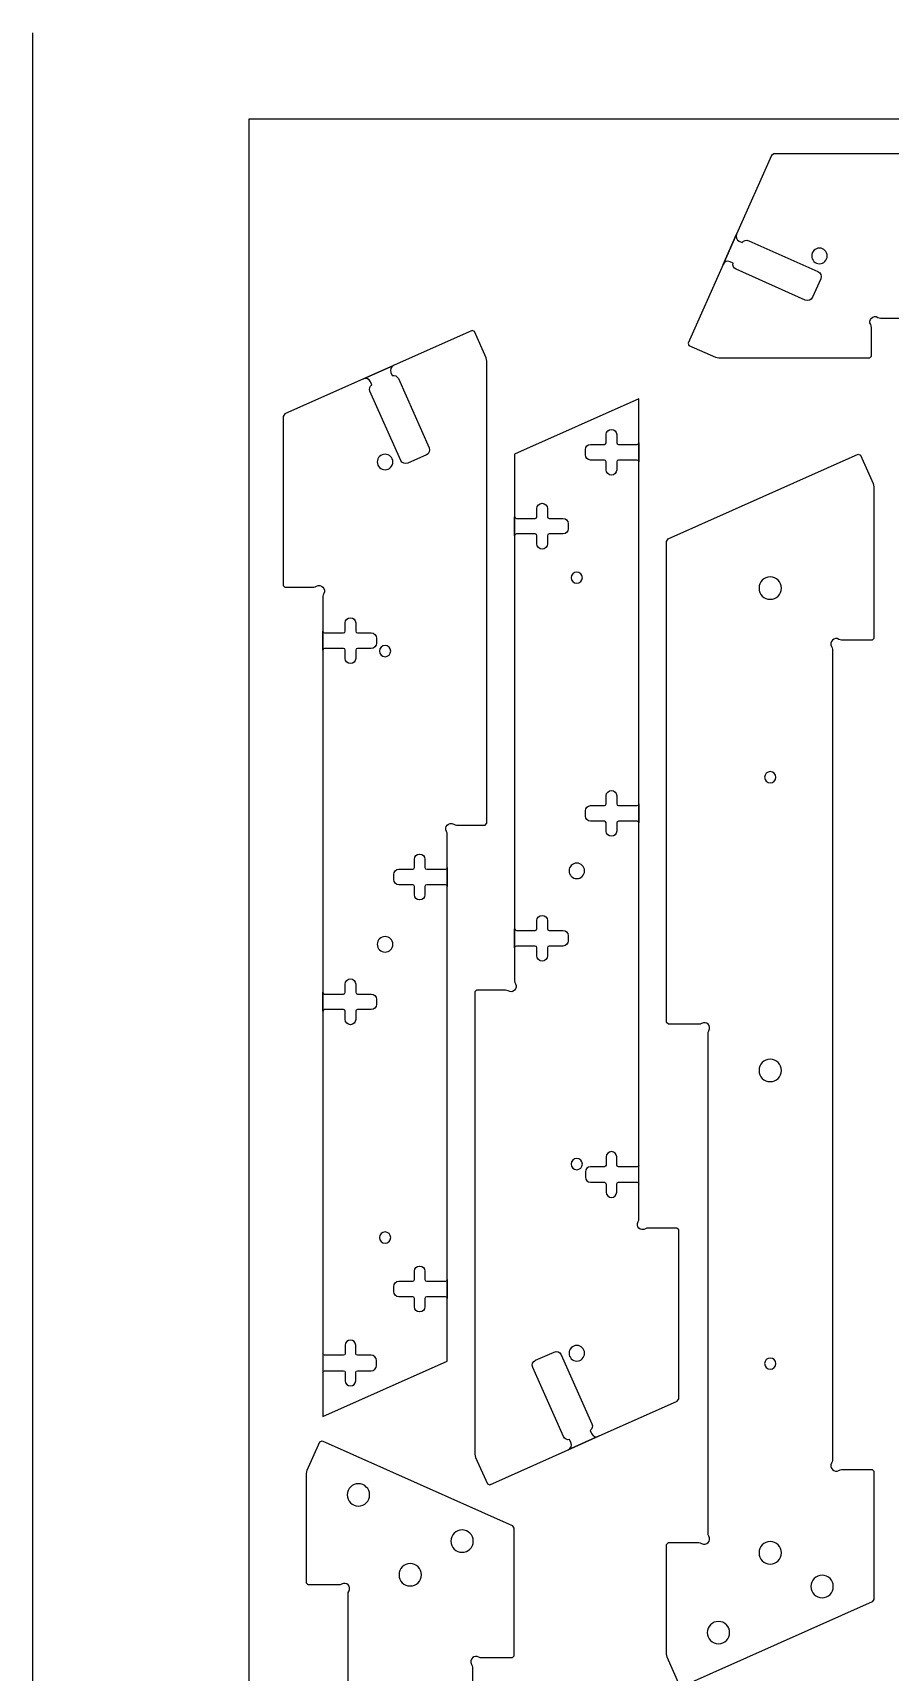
# Model space of a CAD drawing. Extents: x 150 to 6088, y 37 to 2750.
# Drawn here: x 3125 to 3621, y 1801 to 2750 of the extents above; entities that cross this region are included whole.
import ezdxf

# ---------------------------------------------------------------- set-up
doc = ezdxf.new("R2010")
doc.units = 0
doc.layers.add('00_Layout', color=7, linetype='CONTINUOUS')

msp = doc.modelspace()

# ---------------------------------------------------------------- linework, layer by layer
at = {"layer": '00_Layout', "color": 7}
for p, q in [((3124.993308, 149.999639), (3124.993308, 2749.993976)), ((4499.990216, 2699.994092), (3249.992787, 2699.994092)), ((3249.992787, 2699.994092), (3249.992787, 200.007103)), ((3552.685781, 2678.949323), (3532.429325, 2633.454317)), ((3554.093361, 2679.862133), (3552.685781, 2678.949323)), ((3831.860278, 2679.862133), (3554.093361, 2679.862133)), ((3524.620958, 2615.912838), (3532.429589, 2633.453775)), ((3532.429325, 2633.454317), (3524.621488, 2615.912481)), ((3534.000946, 2629.360786), (3535.736609, 2628.588098)), ((3534.000946, 2629.360786), (3534.000946, 2629.360786)), ((3539.532578, 2629.63406), (3579.598874, 2611.795546)), ((3584.961438, 2620.862453), (3584.961438, 2620.862453)), ((3524.621488, 2615.912481), (3504.365032, 2570.417475)), ((3530.449452, 2616.711507), (3528.713789, 2617.484195)), ((3572.277605, 2595.351741), (3532.211573, 2613.190268)), ((3581.170231, 2607.702557), (3576.3707, 2596.923098)), ((3615.900423, 2584.863112), (3635.565801, 2584.863694)), ((3379.422968, 2577.722605), (3333.925317, 2557.466157)), ((3380.743236, 2577.217252), (3379.422968, 2577.722605)), ((3387.569471, 2561.879398), (3380.743236, 2577.217252)), ((3610.565905, 2562.863645), (3610.565905, 2579.527404)), ((3387.976928, 2559.966464), (3387.569471, 2561.879398)), ((3504.365032, 2570.417475), (3504.873031, 2569.097207)), ((3504.873031, 2569.097207), (3520.208247, 2562.268334)), ((3520.208247, 2562.268334), (3522.121181, 2561.863523)), ((3522.121181, 2561.863523), (3609.565782, 2561.863523)), ((3609.565782, 2561.863523), (3610.565905, 2562.863645)), ((3316.386126, 2549.658201), (3333.925846, 2557.466792)), ((3333.925317, 2557.466157), (3316.386126, 2549.65832)), ((3332.355812, 2553.375139), (3333.128393, 2551.639436)), ((3332.355812, 2553.375139), (3332.355812, 2553.375139)), ((3387.976928, 2292.523558), (3387.976928, 2559.966464)), ((3316.386126, 2549.65832), (3270.89112, 2529.401856)), ((3321.251803, 2546.351155), (3320.479221, 2548.086831)), ((3336.648402, 2549.87758), (3354.488424, 2509.809979)), ((3338.044341, 2502.488842), (3320.204584, 2542.556456)), ((3475.977418, 2538.263243), (3403.976248, 2506.209034)), ((3475.977418, 2512.765395), (3475.977418, 2538.263243)), ((3270.89112, 2529.401856), (3269.97831, 2527.994276)), ((3269.97831, 2527.994276), (3269.97831, 2430.225655)), ((3456.976937, 2512.764813), (3456.976937, 2517.514444)), ((3459.977305, 2520.514257), (3460.076259, 2520.514257)), ((3463.076892, 2517.514444), (3463.076892, 2512.764813)), ((3352.917067, 2505.71699), (3342.137436, 2500.917485)), ((3403.976248, 2506.209034), (3403.976248, 2469.966488)), ((3444.976786, 2505.764906), (3444.976786, 2508.765089)), ((3447.97636, 2511.764769), (3455.976814, 2511.764769)), ((3464.077015, 2511.764769), (3464.077015, 2511.764267)), ((3464.077015, 2511.764267), (3474.977296, 2511.764267)), ((3475.977418, 2501.764044), (3475.977418, 2512.765395)), ((3475.977418, 2512.76431), (3475.977418, 2501.76415)), ((3492.888755, 2457.069481), (3602.928724, 2506.06227)), ((3602.928724, 2506.06227), (3604.248992, 2505.554271)), ((3604.248992, 2505.554271), (3611.569997, 2489.110453)), ((3333.477378, 2501.626805), (3333.477378, 2501.626805)), ((3455.976814, 2502.764722), (3447.97636, 2502.764722)), ((3456.976937, 2497.015048), (3456.976937, 2501.764679)), ((3463.076892, 2501.764679), (3463.076892, 2497.015048)), ((3474.977296, 2502.764722), (3464.077015, 2502.764722)), ((3475.977418, 2303.763537), (3475.977418, 2501.764044)), ((3460.076259, 2494.014865), (3459.977305, 2494.014865)), ((3611.569997, 2489.110453), (3611.974808, 2487.197519)), ((3611.974808, 2487.197519), (3611.974808, 2399.541252)), ((3419.877407, 2477.718392), (3419.977684, 2477.718392)), ((3403.976248, 2469.966488), (3403.976248, 2458.967783)), ((3403.976777, 2458.967836), (3403.976777, 2469.967837)), ((3404.9769, 2468.968402), (3404.9769, 2468.967767)), ((3404.9769, 2468.967767), (3415.87718, 2468.967767)), ((3416.877303, 2469.967837), (3416.877303, 2474.718791)), ((3422.976994, 2474.718791), (3422.976994, 2469.967837)), ((3423.977117, 2468.967767), (3431.977835, 2468.967767)), ((3403.976248, 2458.967783), (3403.976248, 2231.52186)), ((3415.87718, 2459.967905), (3404.9769, 2459.967905)), ((3416.877303, 2454.218231), (3416.877303, 2458.967836)), ((3422.976994, 2458.967836), (3422.976994, 2454.218231)), ((3431.977835, 2459.967905), (3423.977117, 2459.967905)), ((3434.978203, 2465.968272), (3434.978203, 2462.968089)), ((3419.977684, 2451.21781), (3419.877407, 2451.21781)), ((3491.975944, 2455.6619), (3492.888755, 2457.069481)), ((3491.975944, 2177.24411), (3491.975944, 2455.6619)), ((3269.97831, 2430.225655), (3270.978433, 2429.228178)), ((3270.978433, 2429.228178), (3287.642119, 2429.228178)), ((3443.227365, 2434.664798), (3443.227365, 2434.664798)), ((3292.97796, 2423.89239), (3292.97796, 2403.7283)), ((3558.476968, 2428.645461), (3558.476968, 2428.645461)), ((3308.877002, 2411.475892), (3308.977279, 2411.475892)), ((3292.97796, 2403.7283), (3292.97796, 2392.726949)), ((3292.97796, 2392.726393), (3292.97796, 2403.726501)), ((3293.977818, 2402.726167), (3304.87704, 2402.726167)), ((3293.977818, 2402.725876), (3293.977818, 2402.726167)), ((3305.877163, 2403.726236), (3305.877163, 2408.475867)), ((3311.977119, 2408.475867), (3311.977119, 2403.726236)), ((3312.976977, 2402.726167), (3320.976107, 2402.726167)), ((3292.97796, 2392.726949), (3292.97796, 2194.729088)), ((3304.87704, 2393.726437), (3293.977818, 2393.726437)), ((3305.877163, 2387.976763), (3305.877163, 2392.726393)), ((3311.977119, 2392.726393), (3311.977119, 2387.976763)), ((3320.976107, 2393.726172), (3312.976977, 2393.726437)), ((3323.976476, 2399.726248), (3323.976476, 2396.726065)), ((3332.227225, 2392.163414), (3332.227225, 2392.163414)), ((3587.976358, 2393.206188), (3587.976358, 1923.878708)), ((3610.977331, 2398.541129), (3593.31114, 2398.541129)), ((3611.974808, 2399.541252), (3610.977331, 2398.541129)), ((3308.977279, 2384.976764), (3308.877002, 2384.976764)), ((3555.227098, 2319.18207), (3555.227098, 2319.18207)), ((3456.976937, 2303.762981), (3456.976937, 2308.513935)), ((3459.977305, 2311.513562), (3460.076259, 2311.513562)), ((3463.076892, 2308.513935), (3463.076892, 2303.762981)), ((3444.976786, 2296.763232), (3444.976786, 2299.763389)), ((3447.97636, 2302.762911), (3455.976814, 2302.762911)), ((3464.077015, 2302.762911), (3474.977296, 2302.763546)), ((3475.977418, 2303.763616), (3475.977418, 2292.763641)), ((3475.977418, 2292.764831), (3475.977418, 2303.763537)), ((3370.310738, 2291.524309), (3386.976806, 2291.523436)), ((3386.976806, 2291.523436), (3387.976928, 2292.523558)), ((3455.976814, 2293.763049), (3447.97636, 2293.763049)), ((3456.976937, 2288.013348), (3456.976937, 2292.763006)), ((3463.076892, 2292.763006), (3463.076892, 2288.013348)), ((3474.977296, 2293.763049), (3464.077015, 2293.763049)), ((3475.977418, 2094.764324), (3475.977418, 2292.764831)), ((3364.97622, 2266.970764), (3364.97622, 2286.18987)), ((3460.076259, 2285.012953), (3459.977305, 2285.012953)), ((3345.977855, 2266.969679), (3345.977855, 2271.71931)), ((3348.977959, 2274.719943), (3349.078236, 2274.719943)), ((3352.077811, 2271.71931), (3352.077811, 2266.969679)), ((3333.977704, 2259.970222), (3333.977704, 2262.969109)), ((3336.977014, 2265.969609), (3344.977468, 2265.969609)), ((3353.077933, 2265.969609), (3363.976891, 2265.969609)), ((3364.97622, 2255.972059), (3364.97622, 2266.970764)), ((3364.977014, 2266.969679), (3364.977014, 2255.969572)), ((3444.477253, 2264.996527), (3444.477253, 2264.996527)), ((3344.977468, 2256.969642), (3336.977014, 2256.969642)), ((3345.977855, 2251.218618), (3345.977855, 2255.969572)), ((3352.077811, 2255.969572), (3352.077811, 2251.218618)), ((3363.976891, 2256.969642), (3353.077933, 2256.969642)), ((3363.976891, 2256.968901), (3363.976891, 2256.969642)), ((3364.97622, 2028.526136), (3364.97622, 2255.972059)), ((3349.078236, 2248.219228), (3348.977959, 2248.219228)), ((3419.877407, 2239.270087), (3419.977684, 2239.270087)), ((3403.976248, 2231.52186), (3403.976248, 2220.520509)), ((3403.976777, 2220.520086), (3403.976777, 2231.520299)), ((3404.9769, 2230.520229), (3415.87718, 2230.520229)), ((3404.9769, 2230.519806), (3404.9769, 2230.520229)), ((3416.877303, 2231.520299), (3416.877303, 2236.269904)), ((3422.976994, 2236.269904), (3422.976994, 2231.520299)), ((3423.977117, 2230.520229), (3431.977835, 2230.520229)), ((3333.477378, 2222.49517), (3333.477378, 2222.49517)), ((3403.976248, 2220.520509), (3403.976248, 2201.303493)), ((3415.87718, 2221.520129), (3404.9769, 2221.520129)), ((3416.877303, 2215.770455), (3416.877303, 2220.520086)), ((3422.976994, 2220.520086), (3422.976994, 2215.770455)), ((3431.977835, 2221.520129), (3423.977117, 2221.520129)), ((3434.978203, 2227.520046), (3434.978203, 2224.519863)), ((3419.977684, 2212.770589), (3419.877407, 2212.770589)), ((3308.877002, 2202.476547), (3308.977279, 2202.476547)), ((3292.97796, 2194.729088), (3292.97796, 2183.727737)), ((3292.97796, 2183.726864), (3292.97796, 2194.727077)), ((3293.977818, 2193.727007), (3304.87704, 2193.727007)), ((3293.977818, 2193.726557), (3293.977818, 2193.727007)), ((3305.877163, 2194.727077), (3305.877163, 2199.476681)), ((3311.977119, 2199.476681), (3311.977119, 2194.727077)), ((3312.976977, 2193.727007), (3320.976107, 2193.727007)), ((3381.976191, 2195.967229), (3380.976069, 2194.967106)), ((3380.976069, 2194.967106), (3380.976069, 1927.524208)), ((3398.642259, 2195.967229), (3381.976191, 2195.967229)), ((3404.423393, 2199.713959), (3404.423657, 2199.713457)), ((3292.97796, 2183.727737), (3292.97796, 1985.72723)), ((3304.87704, 2184.726907), (3293.977818, 2184.726907)), ((3305.877163, 2178.977233), (3305.877163, 2183.726864)), ((3311.977119, 2183.726864), (3311.977119, 2178.977233)), ((3320.976107, 2184.726907), (3312.976977, 2184.726907)), ((3323.976476, 2190.727274), (3323.976476, 2187.72709)), ((3308.977279, 2175.977049), (3308.877002, 2175.977049)), ((3492.976067, 2176.243987), (3491.975944, 2177.24411)), ((3510.641993, 2176.243987), (3492.976067, 2176.243987)), ((3512.230548, 2176.691291), (3512.230548, 2176.691291)), ((3515.97704, 1881.582588), (3515.97704, 2170.911189)), ((3558.476968, 2149.513826), (3558.476968, 2149.513826)), ((3456.976937, 2099.515199), (3456.976937, 2094.764245)), ((3460.076259, 2102.514641), (3459.977305, 2102.514641)), ((3463.076892, 2094.764245), (3463.076892, 2099.515199)), ((3443.227365, 2095.328282), (3443.227365, 2095.328282)), ((3444.976786, 2090.764838), (3444.976786, 2087.764655)), ((3455.976814, 2093.764175), (3447.97636, 2093.764175)), ((3474.977296, 2093.764175), (3464.077015, 2093.764175)), ((3475.977418, 2083.765619), (3475.977418, 2094.764324)), ((3475.977418, 2083.764878), (3475.977418, 2094.764245)), ((3447.97636, 2084.764181), (3455.976814, 2084.764181)), ((3456.976937, 2083.764111), (3456.976937, 2079.01448)), ((3463.076892, 2079.01448), (3463.076892, 2083.764111)), ((3464.077015, 2084.764181), (3474.977296, 2084.764181)), ((3475.977418, 2063.599624), (3475.977418, 2083.765619)), ((3459.977305, 2076.013926), (3460.076259, 2076.013926)), ((3332.227225, 2052.826899), (3332.227225, 2052.826899)), ((3497.977475, 2058.265133), (3481.311671, 2058.265186)), ((3498.977598, 2057.26501), (3497.977475, 2058.265133)), ((3498.977598, 1959.496389), (3498.977598, 2057.26501)), ((3345.977855, 2028.525449), (3345.977855, 2033.275079)), ((3348.977959, 2036.274945), (3349.078236, 2036.274945)), ((3352.077811, 2033.275079), (3352.077811, 2028.525449)), ((3333.977704, 2021.525462), (3333.977704, 2024.525645)), ((3336.977014, 2027.525405), (3344.977468, 2027.525405)), ((3353.077933, 2027.525405), (3363.976891, 2027.525405)), ((3364.97622, 2017.524785), (3364.97622, 2028.526136)), ((3364.977014, 2028.525449), (3364.977014, 2017.525367)), ((3344.977468, 2018.525543), (3336.977014, 2018.525411)), ((3345.977855, 2012.775842), (3345.977855, 2017.525473)), ((3352.077811, 2017.525473), (3352.077811, 2012.775842)), ((3363.976891, 2018.525543), (3353.077933, 2018.525543)), ((3363.976891, 2018.525967), (3363.976891, 2018.525543)), ((3364.97622, 1981.284885), (3364.97622, 2017.524785)), ((3349.078236, 2009.775686), (3348.977959, 2009.775686)), ((3308.977279, 1993.477282), (3308.877002, 1993.477282)), ((3292.97796, 1985.727256), (3292.97796, 1985.726647)), ((3292.97796, 1985.72723), (3292.97796, 1974.728524)), ((3292.97796, 1985.726647), (3292.97796, 1974.727916)), ((3304.87704, 1984.727927), (3293.977818, 1984.727927)), ((3305.877163, 1990.477628), (3305.877163, 1985.726674)), ((3311.977119, 1985.726647), (3311.977119, 1990.477628)), ((3320.976107, 1984.727927), (3312.976977, 1984.727927)), ((3416.038047, 1981.77394), (3426.817413, 1986.573445)), ((3430.910508, 1985.002088), (3448.749207, 1944.935791)), ((3444.477253, 1985.864892), (3444.477253, 1985.864892)), ((3292.97796, 1949.228038), (3364.97622, 1981.284885)), ((3292.97796, 1974.728524), (3292.97796, 1949.228038)), ((3293.977818, 1975.727986), (3304.87704, 1975.727986)), ((3305.877163, 1974.727916), (3305.877163, 1969.978285)), ((3311.977119, 1969.978285), (3311.977119, 1974.727916)), ((3312.976977, 1975.727986), (3320.976107, 1975.727986)), ((3323.976476, 1978.728169), (3323.976476, 1981.728352)), ((3432.305388, 1937.614681), (3414.46669, 1977.68095)), ((3555.227098, 1979.845555), (3555.227098, 1979.845555)), ((3308.877002, 1966.977969), (3308.977279, 1966.977969)), ((3452.567136, 1937.834999), (3498.064787, 1958.088809)), ((3498.064787, 1958.088809), (3498.977598, 1959.496389)), ((3435.027945, 1930.024516), (3452.567136, 1937.834999)), ((3452.567136, 1937.833438), (3435.027945, 1930.024145)), ((3436.599302, 1934.117135), (3435.82672, 1935.852824)), ((3447.701988, 1941.139796), (3448.474041, 1939.403472)), ((3283.937696, 1918.149009), (3291.258701, 1934.592828)), ((3291.258701, 1934.592828), (3292.578969, 1935.098181)), ((3292.578969, 1935.098181), (3402.618938, 1886.105392)), ((3380.976069, 1927.524208), (3381.383526, 1925.611275)), ((3389.532675, 1909.76806), (3435.027945, 1930.024516)), ((3283.532885, 1916.23343), (3283.937696, 1918.149009)), ((3381.383526, 1925.611275), (3388.212407, 1910.276058)), ((3593.31114, 1918.543926), (3610.977331, 1918.543926)), ((3610.977331, 1918.543926), (3611.974808, 1917.543353)), ((3611.974808, 1917.543353), (3611.974808, 1843.364931)), ((3283.532885, 1852.818235), (3283.532885, 1916.23343)), ((3388.212407, 1910.276058), (3389.532675, 1909.76806)), ((3320.031547, 1903.877892), (3320.031547, 1903.877892)), ((3402.618938, 1886.105392), (3403.531749, 1884.700457)), ((3403.531749, 1884.700457), (3403.531749, 1810.519389)), ((3380.031508, 1877.164241), (3380.031508, 1877.164241)), ((3491.975944, 1875.247153), (3492.976067, 1876.247726)), ((3491.975944, 1811.829312), (3491.975944, 1875.247153)), ((3492.976067, 1876.247726), (3510.642258, 1876.247726)), ((3558.476968, 1870.382164), (3558.476968, 1870.382164)), ((3284.533007, 1851.818112), (3283.532885, 1852.818235)), ((3302.196552, 1851.818112), (3284.533007, 1851.818112)), ((3350.031527, 1857.68206), (3350.031527, 1857.68206)), ((3588.476949, 1850.899983), (3588.476949, 1850.899983)), ((3307.53107, 1377.15241), (3307.53107, 1846.482377)), ((3611.061998, 1841.957801), (3501.024674, 1792.965011)), ((3611.974808, 1843.364931), (3611.061998, 1841.957801)), ((3528.476988, 1824.186332), (3528.476988, 1824.186332)), ((3379.531447, 1804.184881), (3379.531447, 1514.855459)), ((3402.531626, 1809.519266), (3384.865964, 1809.519266)), ((3403.531749, 1810.519389), (3402.531626, 1809.519266)), ((3492.383401, 1809.916379), (3491.975944, 1811.829312)), ((3499.704406, 1793.47256), (3492.383401, 1809.916379))]:
    msp.add_line(p, q, dxfattribs=at)
for points in [[(3532.429589, 2633.453775), (3531.733737, 2631.88917), (3532.437527, 2630.056718), (3534.000946, 2629.360786)], [(3535.736609, 2628.588098), (3536.589624, 2629.798099), (3538.179237, 2630.236602), (3539.532578, 2629.63406)], [(3580.461414, 2625.359391), (3577.977324, 2625.359391), (3575.963094, 2623.346542), (3575.961391, 2620.862453)], [(3575.961391, 2620.862453), (3575.963094, 2618.378365), (3577.977324, 2616.365516), (3580.461414, 2616.365516)], [(3584.961438, 2620.862453), (3584.959734, 2623.346542), (3582.945504, 2625.359391), (3580.461414, 2625.359391)], [(3580.461414, 2616.365516), (3582.945504, 2616.365516), (3584.959734, 2618.378365), (3584.961438, 2620.862453)], [(3528.713789, 2617.484195), (3527.149576, 2618.180629), (3525.317076, 2617.477236), (3524.620958, 2615.912838)], [(3532.211573, 2613.190268), (3530.858232, 2613.7928), (3530.120047, 2615.2677), (3530.449452, 2616.711507)], [(3579.598874, 2611.795546), (3581.163088, 2611.099151), (3581.866349, 2609.266699), (3581.170231, 2607.702557)], [(3576.3707, 2596.923098), (3575.674054, 2595.358782), (3573.841554, 2594.655386), (3572.277605, 2595.351741)], [(3610.119554, 2581.116779), (3608.452418, 2583.848196), (3611.580315, 2586.976244), (3614.311868, 2585.309172)], [(3610.565905, 2579.527404), (3610.565905, 2580.088406), (3610.411653, 2580.638217), (3610.119554, 2581.116779)], [(3614.311868, 2585.309172), (3614.790233, 2585.017062), (3615.340036, 2584.862519), (3615.900423, 2584.863112)], [(3333.925846, 2557.466792), (3332.362426, 2556.771059), (3331.659165, 2554.938627), (3332.355812, 2553.375139)], [(3320.479221, 2548.086831), (3319.783104, 2549.65116), (3317.950339, 2550.354599), (3316.386126, 2549.658201)], [(3320.204584, 2542.556456), (3319.602923, 2543.908706), (3320.041336, 2545.498523), (3321.251803, 2546.351155)], [(3333.128393, 2551.639436), (3334.571692, 2551.967987), (3336.046741, 2551.23005), (3336.648402, 2549.87758)], [(3456.976937, 2517.514444), (3456.976937, 2519.171155), (3458.319959, 2520.51431), (3459.977305, 2520.514257)], [(3460.076259, 2520.514257), (3461.73387, 2520.514177), (3463.076892, 2519.171049), (3463.076892, 2517.514444)], [(3328.977355, 2506.123742), (3326.493265, 2506.123742), (3324.479035, 2504.110893), (3324.477331, 2501.626805)], [(3333.477378, 2501.626805), (3333.475674, 2504.110893), (3331.461444, 2506.123742), (3328.977355, 2506.123742)], [(3354.488424, 2509.809979), (3355.184277, 2508.246427), (3354.480487, 2506.41398), (3352.917067, 2505.71699)], [(3444.976786, 2508.765089), (3444.976786, 2510.421562), (3446.319808, 2511.76469), (3447.97636, 2511.764769)], [(3447.97636, 2502.764722), (3446.319808, 2502.764855), (3444.976786, 2504.107982), (3444.976786, 2505.764906)], [(3455.976814, 2511.764769), (3456.528998, 2511.764769), (3456.976672, 2512.21202), (3456.976937, 2512.764813)], [(3463.076892, 2512.764813), (3463.076892, 2512.211941), (3463.525095, 2511.764187), (3464.077015, 2511.764769)], [(3474.977296, 2511.764267), (3475.52948, 2511.764267), (3475.977154, 2512.211517), (3475.977418, 2512.76431)], [(3324.477331, 2501.626805), (3324.479035, 2499.142716), (3326.493265, 2497.129867), (3328.977355, 2497.129867)], [(3328.977355, 2497.129867), (3331.461444, 2497.129867), (3333.475674, 2499.142716), (3333.477378, 2501.626805)], [(3342.137436, 2500.917485), (3340.572958, 2500.221606), (3338.740458, 2500.925158), (3338.044341, 2502.488842)], [(3456.976937, 2501.764679), (3456.976937, 2502.317022), (3456.528998, 2502.764696), (3455.976814, 2502.764722)], [(3459.977305, 2494.014865), (3458.319959, 2494.014759), (3456.976937, 2495.357913), (3456.976937, 2497.015048)], [(3463.076892, 2497.015048), (3463.076892, 2495.358019), (3461.73387, 2494.014891), (3460.076259, 2494.014865)], [(3464.077015, 2502.764722), (3463.525095, 2502.764855), (3463.077157, 2502.317101), (3463.076892, 2501.764679)], [(3475.977418, 2501.76415), (3475.977418, 2502.317022), (3475.52948, 2502.764696), (3474.977296, 2502.764722)], [(3416.877303, 2474.718791), (3416.877303, 2476.375291), (3418.220325, 2477.718445), (3419.877407, 2477.718392)], [(3419.977684, 2477.718392), (3421.633972, 2477.718313), (3422.976994, 2476.375185), (3422.976994, 2474.718791)], [(3403.976777, 2469.967837), (3403.976777, 2469.416711), (3404.42498, 2468.968958), (3404.9769, 2468.968402)], [(3415.87718, 2468.967767), (3416.429364, 2468.967767), (3416.877038, 2469.416156), (3416.877303, 2469.967837)], [(3422.976994, 2469.967837), (3422.976994, 2469.416076), (3423.425462, 2468.968323), (3423.977117, 2468.967767)], [(3431.977835, 2468.967767), (3433.634652, 2468.96782), (3434.977939, 2467.624666), (3434.978203, 2465.968272)], [(3404.9769, 2459.967905), (3404.42498, 2459.967853), (3403.977042, 2459.520099), (3403.976777, 2458.967836)], [(3416.877303, 2458.967836), (3416.877303, 2459.52002), (3416.429364, 2459.967694), (3415.87718, 2459.967905)], [(3423.977117, 2459.967905), (3423.425462, 2459.967853), (3422.977523, 2459.520099), (3422.976994, 2458.967836)], [(3434.978203, 2462.968089), (3434.978203, 2461.310875), (3433.634652, 2459.96772), (3431.977835, 2459.967905)], [(3419.877407, 2451.21781), (3418.220325, 2451.217757), (3416.877038, 2452.560911), (3416.877303, 2454.218231)], [(3422.976994, 2454.218231), (3422.976994, 2452.561017), (3421.633972, 2451.217889), (3419.977684, 2451.21781)], [(3287.642119, 2429.228178), (3288.203035, 2429.228178), (3288.753102, 2429.382059), (3289.231733, 2429.674212)], [(3289.231733, 2429.674212), (3291.96302, 2431.341295), (3295.091182, 2428.213238), (3293.424046, 2425.481818)], [(3439.977362, 2437.912529), (3438.183322, 2437.912529), (3436.728614, 2436.458837), (3436.72736, 2434.664798)], [(3436.72736, 2434.664798), (3436.728614, 2432.870759), (3438.183322, 2431.417067), (3439.977362, 2431.417067)], [(3443.227365, 2434.664798), (3443.226111, 2436.458837), (3441.771402, 2437.912529), (3439.977362, 2437.912529)], [(3439.977362, 2431.417067), (3441.771402, 2431.417067), (3443.226111, 2432.870759), (3443.227365, 2434.664798)], [(3551.976964, 2435.140923), (3548.388883, 2435.140923), (3545.479467, 2432.233539), (3545.476959, 2428.645461)], [(3558.476968, 2428.645461), (3558.474461, 2432.233539), (3555.565044, 2435.140923), (3551.976964, 2435.140923)], [(3293.424046, 2425.481818), (3293.131947, 2425.003215), (3292.977431, 2424.453359), (3292.97796, 2423.89239)], [(3545.476959, 2428.645461), (3545.479467, 2425.057382), (3548.388883, 2422.149999), (3551.976964, 2422.149999)], [(3551.976964, 2422.149999), (3555.565044, 2422.149999), (3558.474461, 2425.057382), (3558.476968, 2428.645461)], [(3305.877163, 2408.475867), (3305.877163, 2410.132685), (3307.220185, 2411.475813), (3308.877002, 2411.475892)], [(3308.977279, 2411.475892), (3310.633832, 2411.475945), (3311.977119, 2410.13279), (3311.977119, 2408.475867)], [(3292.97796, 2403.726501), (3292.97796, 2403.173364), (3293.42484, 2402.72569), (3293.977818, 2402.725876)], [(3304.87704, 2402.726167), (3305.429489, 2402.726167), (3305.877428, 2403.173576), (3305.877163, 2403.726236)], [(3311.977119, 2403.726236), (3311.977119, 2403.173655), (3312.424263, 2402.725981), (3312.976977, 2402.726167)], [(3320.976107, 2402.726167), (3322.633189, 2402.726219), (3323.976476, 2401.383065), (3323.976476, 2399.726248)], [(3591.722056, 2398.987771), (3588.990504, 2400.654854), (3585.862607, 2397.526798), (3587.529743, 2394.795378)], [(3293.977818, 2393.726437), (3293.42484, 2393.726649), (3292.977431, 2393.278975), (3292.97796, 2392.726393)], [(3305.877163, 2392.726393), (3305.877163, 2393.279054), (3305.429489, 2393.726807), (3304.87704, 2393.726437)], [(3312.976977, 2393.726437), (3312.424263, 2393.726649), (3311.976589, 2393.278975), (3311.977119, 2392.726393)], [(3323.976476, 2396.726065), (3323.976476, 2395.069274), (3322.633189, 2393.726119), (3320.976107, 2393.726172)], [(3328.977222, 2395.411145), (3327.183182, 2395.411145), (3325.728474, 2393.957454), (3325.72722, 2392.163414)], [(3325.72722, 2392.163414), (3325.728474, 2390.369375), (3327.183182, 2388.915683), (3328.977222, 2388.915683)], [(3332.227225, 2392.163414), (3332.225971, 2393.957454), (3330.771262, 2395.411145), (3328.977222, 2395.411145)], [(3328.977222, 2388.915683), (3330.771262, 2388.915683), (3332.225971, 2390.369375), (3332.227225, 2392.163414)], [(3587.529743, 2394.795378), (3587.821842, 2394.316774), (3587.976358, 2393.766892), (3587.976358, 2393.206188)], [(3593.31114, 2398.541129), (3592.75049, 2398.541129), (3592.200687, 2398.695672), (3591.722056, 2398.987771)], [(3308.877002, 2384.976764), (3307.220185, 2384.976844), (3305.877163, 2386.319972), (3305.877163, 2387.976763)], [(3311.977119, 2387.976763), (3311.977119, 2386.319866), (3310.633832, 2384.976712), (3308.977279, 2384.976764)], [(3551.977096, 2322.429801), (3550.183056, 2322.429801), (3548.728347, 2320.97611), (3548.727094, 2319.18207)], [(3548.727094, 2319.18207), (3548.728347, 2317.388031), (3550.183056, 2315.93434), (3551.977096, 2315.93434)], [(3555.227098, 2319.18207), (3555.225844, 2320.97611), (3553.771136, 2322.429801), (3551.977096, 2322.429801)], [(3551.977096, 2315.93434), (3553.771136, 2315.93434), (3555.225844, 2317.388031), (3555.227098, 2319.18207)], [(3456.976937, 2308.513935), (3456.976937, 2310.170461), (3458.319959, 2311.513615), (3459.977305, 2311.513562)], [(3460.076259, 2311.513562), (3461.73387, 2311.513483), (3463.076892, 2310.170355), (3463.076892, 2308.513935)], [(3444.976786, 2299.763389), (3444.976786, 2301.419704), (3446.319808, 2302.762832), (3447.97636, 2302.762911)], [(3447.97636, 2293.763049), (3446.319808, 2293.763023), (3444.976786, 2295.106151), (3444.976786, 2296.763232)], [(3455.976814, 2302.762911), (3456.528998, 2302.762911), (3456.976672, 2303.211352), (3456.976937, 2303.762981)], [(3463.076892, 2303.762981), (3463.076892, 2303.211247), (3463.525095, 2302.763493), (3464.077015, 2302.762911)], [(3474.977296, 2302.763546), (3475.52948, 2302.763546), (3475.977154, 2303.211987), (3475.977418, 2303.763616)], [(3364.529869, 2287.778849), (3362.862733, 2290.510269), (3365.990895, 2293.638325), (3368.722183, 2291.971242)], [(3364.97622, 2286.18987), (3364.97622, 2286.750389), (3364.821968, 2287.300245), (3364.529869, 2287.778849)], [(3368.722183, 2291.971242), (3369.200813, 2291.679116), (3369.750616, 2291.524573), (3370.310738, 2291.524309)], [(3456.976937, 2292.763006), (3456.976937, 2293.31519), (3456.528998, 2293.762864), (3455.976814, 2293.763049)], [(3459.977305, 2285.012953), (3458.319959, 2285.012901), (3456.976937, 2286.356055), (3456.976937, 2288.013348)], [(3463.076892, 2288.013348), (3463.076892, 2286.356161), (3461.73387, 2285.013033), (3460.076259, 2285.012953)], [(3464.077015, 2293.763049), (3463.525095, 2293.763023), (3463.077157, 2293.315269), (3463.076892, 2292.763006)], [(3475.977418, 2292.763641), (3475.977418, 2293.31519), (3475.52948, 2293.762864), (3474.977296, 2293.763049)], [(3345.977855, 2271.71931), (3345.977855, 2273.376736), (3347.320877, 2274.719864), (3348.977959, 2274.719943)], [(3349.078236, 2274.719943), (3350.734524, 2274.719996), (3352.077811, 2273.376842), (3352.077811, 2271.71931)], [(3439.97723, 2269.493464), (3437.49314, 2269.493464), (3435.47891, 2267.480616), (3435.477206, 2264.996527)], [(3444.477253, 2264.996527), (3444.47555, 2267.480616), (3442.46132, 2269.493464), (3439.97723, 2269.493464)], [(3333.977704, 2262.969109), (3333.977704, 2264.626508), (3335.320726, 2265.969662), (3336.977014, 2265.969609)], [(3336.977014, 2256.969642), (3335.320726, 2256.969589), (3333.977704, 2258.312717), (3333.977704, 2259.970222)], [(3344.977468, 2265.969609), (3345.529916, 2265.969874), (3345.977855, 2266.417627), (3345.977855, 2266.969679)], [(3352.077811, 2266.969679), (3352.077811, 2266.417707), (3352.524955, 2265.970033), (3353.077933, 2265.969609)], [(3363.976891, 2265.969609), (3364.529604, 2265.969874), (3364.977278, 2266.417627), (3364.977014, 2266.969679)], [(3435.477206, 2264.996527), (3435.47891, 2262.512438), (3437.49314, 2260.49959), (3439.97723, 2260.49959)], [(3439.97723, 2260.49959), (3442.46132, 2260.49959), (3444.47555, 2262.512438), (3444.477253, 2264.996527)], [(3345.977855, 2255.969572), (3345.977855, 2256.521544), (3345.529916, 2256.969298), (3344.977468, 2256.969642)], [(3348.977959, 2248.219228), (3347.320877, 2248.219308), (3345.977855, 2249.562436), (3345.977855, 2251.218618)], [(3352.077811, 2251.218618), (3352.077811, 2249.56233), (3350.734524, 2248.219175), (3349.078236, 2248.219228)], [(3353.077933, 2256.969642), (3352.524955, 2256.969642), (3352.077281, 2256.521438), (3352.077811, 2255.969572)], [(3364.977014, 2255.969572), (3364.977014, 2256.520803), (3364.529604, 2256.968557), (3363.976891, 2256.968901)], [(3416.877303, 2236.269904), (3416.877303, 2237.926986), (3418.220325, 2239.27014), (3419.877407, 2239.270087)], [(3419.977684, 2239.270087), (3421.633972, 2239.270008), (3422.976994, 2237.92688), (3422.976994, 2236.269904)], [(3403.976777, 2231.520299), (3403.976777, 2230.967374), (3404.42498, 2230.519621), (3404.9769, 2230.519806)], [(3415.87718, 2230.520229), (3416.429364, 2230.520203), (3416.877038, 2230.967877), (3416.877303, 2231.520299)], [(3422.976994, 2231.520299), (3422.976994, 2230.967798), (3423.425462, 2230.520044), (3423.977117, 2230.520229)], [(3431.977835, 2230.520229), (3433.634652, 2230.520176), (3434.977939, 2229.177022), (3434.978203, 2227.520046)], [(3328.977355, 2226.992107), (3326.493265, 2226.992107), (3324.479035, 2224.979258), (3324.477331, 2222.49517)], [(3324.477331, 2222.49517), (3324.479035, 2220.011081), (3326.493265, 2217.998232), (3328.977355, 2217.998232)], [(3333.477378, 2222.49517), (3333.475674, 2224.979258), (3331.461444, 2226.992107), (3328.977355, 2226.992107)], [(3328.977355, 2217.998232), (3331.461444, 2217.998232), (3333.475674, 2220.011081), (3333.477378, 2222.49517)], [(3404.9769, 2221.520129), (3404.42498, 2221.520129), (3403.977042, 2221.072905), (3403.976777, 2220.520086)], [(3416.877303, 2220.520086), (3416.877303, 2221.072826), (3416.429364, 2221.5205), (3415.87718, 2221.520129)], [(3423.977117, 2221.520129), (3423.425462, 2221.520129), (3422.977523, 2221.072905), (3422.976994, 2220.520086)], [(3434.978203, 2224.519863), (3434.978203, 2222.863231), (3433.634652, 2221.520076), (3431.977835, 2221.520129)], [(3419.877407, 2212.770589), (3418.220325, 2212.770536), (3416.877038, 2214.113691), (3416.877303, 2215.770455)], [(3422.976994, 2215.770455), (3422.976994, 2214.113796), (3421.633972, 2212.770669), (3419.977684, 2212.770589)], [(3305.877163, 2199.476681), (3305.877163, 2201.13334), (3307.220185, 2202.476468), (3308.877002, 2202.476547)], [(3308.977279, 2202.476547), (3310.633832, 2202.4766), (3311.977119, 2201.133446), (3311.977119, 2199.476681)], [(3403.976248, 2201.303493), (3403.976248, 2200.742419), (3404.131293, 2200.192563), (3404.423393, 2199.713959)], [(3292.97796, 2194.727077), (3292.97796, 2194.173887), (3293.42484, 2193.726187), (3293.977818, 2193.726557)], [(3304.87704, 2193.727007), (3305.429489, 2193.727007), (3305.877428, 2194.174231), (3305.877163, 2194.727077)], [(3311.977119, 2194.727077), (3311.977119, 2194.174337), (3312.424263, 2193.726637), (3312.976977, 2193.727007)], [(3320.976107, 2193.727007), (3322.633189, 2193.72706), (3323.976476, 2192.383906), (3323.976476, 2190.727274)], [(3400.231343, 2195.521063), (3399.752713, 2195.813189), (3399.20291, 2195.967732), (3398.642259, 2195.967229)], [(3404.423657, 2199.713457), (3406.090793, 2196.982036), (3402.962896, 2193.85398), (3400.231343, 2195.521063)], [(3293.977818, 2184.726907), (3293.42484, 2184.72696), (3292.977431, 2184.279286), (3292.97796, 2183.726864)], [(3305.877163, 2183.726864), (3305.877163, 2184.279365), (3305.429489, 2184.727119), (3304.87704, 2184.726907)], [(3312.976977, 2184.726907), (3312.424263, 2184.72696), (3311.976589, 2184.279286), (3311.977119, 2183.726864)], [(3323.976476, 2187.72709), (3323.976476, 2186.070141), (3322.633189, 2184.726986), (3320.976107, 2184.726907)], [(3308.877002, 2175.977049), (3307.220185, 2175.977129), (3305.877163, 2177.320257), (3305.877163, 2178.977233)], [(3311.977119, 2178.977233), (3311.977119, 2177.320151), (3310.633832, 2175.976996), (3308.977279, 2175.977049)], [(3512.230548, 2176.691291), (3511.751918, 2176.399165), (3511.202115, 2176.244622), (3510.641993, 2176.243987)], [(3516.423655, 2172.499585), (3518.090791, 2175.230503), (3514.9621, 2178.359035), (3512.230548, 2176.691291)], [(3515.97704, 2170.911189), (3515.97704, 2171.471893), (3516.131821, 2172.021722), (3516.423655, 2172.499585)], [(3551.976964, 2156.009288), (3548.388883, 2156.009288), (3545.479467, 2153.101904), (3545.476959, 2149.513826)], [(3558.476968, 2149.513826), (3558.474461, 2153.101904), (3555.565044, 2156.009288), (3551.976964, 2156.009288)], [(3545.476959, 2149.513826), (3545.479467, 2145.925747), (3548.388883, 2143.018364), (3551.976964, 2143.018364)], [(3551.976964, 2143.018364), (3555.565044, 2143.018364), (3558.474461, 2145.925747), (3558.476968, 2149.513826)], [(3439.977362, 2098.576013), (3438.183322, 2098.576013), (3436.728614, 2097.122322), (3436.72736, 2095.328282)], [(3443.227365, 2095.328282), (3443.226111, 2097.122322), (3441.771402, 2098.576013), (3439.977362, 2098.576013)], [(3459.977305, 2102.514641), (3458.319959, 2102.514694), (3456.976937, 2101.171566), (3456.976937, 2099.515199)], [(3463.076892, 2099.515199), (3463.076892, 2101.17146), (3461.73387, 2102.514562), (3460.076259, 2102.514641)], [(3436.72736, 2095.328282), (3436.728614, 2093.534243), (3438.183322, 2092.080551), (3439.977362, 2092.080551)], [(3439.977362, 2092.080551), (3441.771402, 2092.080551), (3443.226111, 2093.534243), (3443.227365, 2095.328282)], [(3447.97636, 2093.764175), (3446.319808, 2093.764096), (3444.976786, 2092.420968), (3444.976786, 2090.764838)], [(3444.976786, 2087.764655), (3444.976786, 2086.107388), (3446.319808, 2084.76426), (3447.97636, 2084.764181)], [(3456.976937, 2094.764245), (3456.976937, 2094.212431), (3456.528998, 2093.764757), (3455.976814, 2093.764175)], [(3464.077015, 2093.764175), (3463.525095, 2093.764175), (3463.077157, 2094.212352), (3463.076892, 2094.764245)], [(3475.977418, 2094.764245), (3475.977418, 2094.212431), (3475.52948, 2093.764757), (3474.977296, 2093.764175)], [(3455.976814, 2084.764181), (3456.528998, 2084.764181), (3456.976672, 2084.316136), (3456.976937, 2083.764111)], [(3456.976937, 2079.01448), (3456.976937, 2077.357001), (3458.319959, 2076.013873), (3459.977305, 2076.013926)], [(3460.076259, 2076.013926), (3461.73387, 2076.014006), (3463.076892, 2077.357107), (3463.076892, 2079.01448)], [(3463.076892, 2083.764111), (3463.076892, 2084.316216), (3463.525095, 2084.763969), (3464.077015, 2084.764181)], [(3474.977296, 2084.764181), (3475.52948, 2084.764181), (3475.977154, 2084.316136), (3475.977418, 2083.764878)], [(3479.722852, 2057.818596), (3476.991564, 2056.151513), (3473.863402, 2059.279569), (3475.530538, 2062.01099)], [(3475.530538, 2062.01099), (3475.822637, 2062.489593), (3475.977154, 2063.039449), (3475.977418, 2063.599624)], [(3328.977222, 2056.07463), (3327.183182, 2056.07463), (3325.728474, 2054.620938), (3325.72722, 2052.826899)], [(3325.72722, 2052.826899), (3325.728474, 2051.032859), (3327.183182, 2049.579168), (3328.977222, 2049.579168)], [(3332.227225, 2052.826899), (3332.225971, 2054.620938), (3330.771262, 2056.07463), (3328.977222, 2056.07463)], [(3328.977222, 2049.579168), (3330.771262, 2049.579168), (3332.225971, 2051.032859), (3332.227225, 2052.826899)], [(3481.311671, 2058.265186), (3480.751285, 2058.265239), (3480.201482, 2058.110696), (3479.722852, 2057.818596)], [(3345.977855, 2033.275079), (3345.977855, 2034.931764), (3347.320877, 2036.274866), (3348.977959, 2036.274945)], [(3349.078236, 2036.274945), (3350.734524, 2036.274998), (3352.077811, 2034.93187), (3352.077811, 2033.275079)], [(3333.977704, 2024.525645), (3333.977704, 2026.182304), (3335.320726, 2027.525458), (3336.977014, 2027.525405)], [(3336.977014, 2018.525411), (3335.320726, 2018.525358), (3333.977704, 2019.868512), (3333.977704, 2021.525462)], [(3344.977468, 2027.525405), (3345.529916, 2027.525405), (3345.977855, 2027.972656), (3345.977855, 2028.525449)], [(3352.077811, 2028.525449), (3352.077811, 2027.972735), (3352.524955, 2027.525061), (3353.077933, 2027.525405)], [(3363.976891, 2027.525405), (3364.529604, 2027.525405), (3364.977278, 2027.972656), (3364.977014, 2028.525449)], [(3345.977855, 2017.525473), (3345.977855, 2018.078001), (3345.529916, 2018.525755), (3344.977468, 2018.525543)], [(3348.977959, 2009.775686), (3347.320877, 2009.775791), (3345.977855, 2011.118893), (3345.977855, 2012.775842)], [(3352.077811, 2012.775842), (3352.077811, 2011.118787), (3350.734524, 2009.775659), (3349.078236, 2009.775686)], [(3353.077933, 2018.525543), (3352.524955, 2018.525596), (3352.077281, 2018.077922), (3352.077811, 2017.525473)], [(3364.977014, 2017.525367), (3364.977014, 2018.078425), (3364.529604, 2018.526178), (3363.976891, 2018.525967)], [(3308.877002, 1993.477282), (3307.220185, 1993.477202), (3305.877163, 1992.134101), (3305.877163, 1990.477628)], [(3311.977119, 1990.477628), (3311.977119, 1992.134207), (3310.633832, 1993.477335), (3308.977279, 1993.477282)], [(3293.977818, 1984.727927), (3293.42484, 1984.727927), (3292.977431, 1985.175072), (3292.97796, 1985.727256)], [(3305.877163, 1985.726674), (3305.877163, 1985.174992), (3305.429489, 1984.727239), (3304.87704, 1984.727927)], [(3312.976977, 1984.727927), (3312.424263, 1984.727927), (3311.976589, 1985.175072), (3311.977119, 1985.726647)], [(3323.976476, 1981.728352), (3323.976476, 1983.384825), (3322.633189, 1984.72798), (3320.976107, 1984.727927)], [(3426.817413, 1986.573445), (3428.381361, 1987.269932), (3430.213597, 1986.566565), (3430.910508, 1985.002088)], [(3439.97723, 1990.361829), (3437.49314, 1990.361829), (3435.47891, 1988.348981), (3435.477206, 1985.864892)], [(3435.477206, 1985.864892), (3435.47891, 1983.380803), (3437.49314, 1981.367955), (3439.97723, 1981.367955)], [(3444.477253, 1985.864892), (3444.47555, 1988.348981), (3442.46132, 1990.361829), (3439.97723, 1990.361829)], [(3439.97723, 1981.367955), (3442.46132, 1981.367955), (3444.47555, 1983.380803), (3444.477253, 1985.864892)], [(3551.977096, 1983.093286), (3550.183056, 1983.093286), (3548.728347, 1981.639594), (3548.727094, 1979.845555)], [(3555.227098, 1979.845555), (3555.225844, 1981.639594), (3553.771136, 1983.093286), (3551.977096, 1983.093286)], [(3292.97796, 1974.727916), (3292.97796, 1975.280179), (3293.42484, 1975.727853), (3293.977818, 1975.727986)], [(3304.87704, 1975.727986), (3305.429489, 1975.728012), (3305.877428, 1975.280259), (3305.877163, 1974.727916)], [(3311.977119, 1974.727916), (3311.977119, 1975.280179), (3312.424263, 1975.727853), (3312.976977, 1975.727986)], [(3320.976107, 1975.727986), (3322.633189, 1975.72788), (3323.976476, 1977.071034), (3323.976476, 1978.728169)], [(3414.46669, 1977.68095), (3413.770043, 1979.245296), (3414.474627, 1981.077717), (3416.038047, 1981.77394)], [(3548.727094, 1979.845555), (3548.728347, 1978.051515), (3550.183056, 1976.597824), (3551.977096, 1976.597824)], [(3551.977096, 1976.597824), (3553.771136, 1976.597824), (3555.225844, 1978.051515), (3555.227098, 1979.845555)], [(3305.877163, 1969.978285), (3305.877163, 1968.32115), (3307.220185, 1966.978049), (3308.877002, 1966.977969)], [(3308.977279, 1966.977969), (3310.633832, 1966.977916), (3311.977119, 1968.321044), (3311.977119, 1969.978285)], [(3448.749207, 1944.935791), (3449.351662, 1943.583006), (3448.912983, 1941.993208), (3447.701988, 1941.139796)], [(3435.82672, 1935.852824), (3434.382628, 1935.523709), (3432.907843, 1936.261657), (3432.305388, 1937.614681)], [(3448.474041, 1939.403472), (3449.170422, 1937.839285), (3451.003187, 1937.135865), (3452.567136, 1937.833438)], [(3435.027945, 1930.024145), (3436.592158, 1930.720659), (3437.295419, 1932.553107), (3436.599302, 1934.117135)], [(3587.529743, 1922.289677), (3585.862607, 1919.558257), (3588.990504, 1916.430121), (3591.722056, 1918.097257)], [(3587.976358, 1923.878708), (3587.976358, 1923.318057), (3587.821842, 1922.768228), (3587.529743, 1922.289677)], [(3591.722056, 1918.097257), (3592.200687, 1918.389383), (3592.75049, 1918.543926), (3593.31114, 1918.543926)], [(3313.531675, 1910.339197), (3309.956927, 1910.339197), (3307.053075, 1907.452575), (3307.031802, 1903.877892)], [(3320.031547, 1903.877892), (3320.010274, 1907.452575), (3317.106422, 1910.339197), (3313.531675, 1910.339197)], [(3307.031802, 1903.877892), (3307.053075, 1900.303209), (3309.956927, 1897.416587), (3313.531675, 1897.416587)], [(3313.531675, 1897.416587), (3317.106422, 1897.416587), (3320.010274, 1900.303209), (3320.031547, 1903.877892)], [(3373.531504, 1883.659702), (3369.943423, 1883.659702), (3367.034007, 1880.752319), (3367.031499, 1877.164241)], [(3380.031508, 1877.164241), (3380.029, 1880.752319), (3377.119584, 1883.659702), (3373.531504, 1883.659702)], [(3512.231342, 1875.801084), (3514.962894, 1874.134001), (3518.090791, 1877.262057), (3516.42392, 1879.993477)], [(3516.42392, 1879.993477), (3516.131821, 1880.472028), (3515.97704, 1881.021831), (3515.97704, 1881.582588)], [(3367.031499, 1877.164241), (3367.034007, 1873.576162), (3369.943423, 1870.668779), (3373.531504, 1870.668779)], [(3373.531504, 1870.668779), (3377.119584, 1870.668779), (3380.029, 1873.576162), (3380.031508, 1877.164241)], [(3510.642258, 1876.247726), (3511.202908, 1876.247726), (3511.752711, 1876.093183), (3512.231342, 1875.801084)], [(3551.976964, 1876.877626), (3548.388883, 1876.877626), (3545.479467, 1873.970243), (3545.476959, 1870.382164)], [(3545.476959, 1870.382164), (3545.479467, 1866.794086), (3548.388883, 1863.886703), (3551.976964, 1863.886703)], [(3558.476968, 1870.382164), (3558.474461, 1873.970243), (3555.565044, 1876.877626), (3551.976964, 1876.877626)], [(3551.976964, 1863.886703), (3555.565044, 1863.886703), (3558.474461, 1866.794086), (3558.476968, 1870.382164)], [(3343.531523, 1864.177521), (3339.943443, 1864.177521), (3337.034026, 1861.270138), (3337.031518, 1857.68206)], [(3350.031527, 1857.68206), (3350.02902, 1861.270138), (3347.119603, 1864.177521), (3343.531523, 1864.177521)], [(3303.785901, 1852.264225), (3303.307271, 1851.972099), (3302.757468, 1851.817556), (3302.196552, 1851.818112)], [(3307.978479, 1848.071832), (3309.64588, 1850.803437), (3306.517453, 1853.931969), (3303.785901, 1852.264225)], [(3337.031518, 1857.68206), (3337.034026, 1854.093981), (3339.943443, 1851.186598), (3343.531523, 1851.186598)], [(3343.531523, 1851.186598), (3347.119603, 1851.186598), (3350.02902, 1854.093981), (3350.031527, 1857.68206)], [(3581.976944, 1857.395445), (3578.388864, 1857.395445), (3575.479447, 1854.488062), (3575.47694, 1850.899983)], [(3575.47694, 1850.899983), (3575.479447, 1847.311905), (3578.388864, 1844.404522), (3581.976944, 1844.404522)], [(3588.476949, 1850.899983), (3588.474441, 1854.488062), (3585.565025, 1857.395445), (3581.976944, 1857.395445)], [(3581.976944, 1844.404522), (3585.565025, 1844.404522), (3588.474441, 1847.311905), (3588.476949, 1850.899983)], [(3307.53107, 1846.482377), (3307.53107, 1847.043478), (3307.686115, 1847.593281), (3307.978479, 1848.071832)], [(3521.977115, 1830.64672), (3518.402725, 1830.64672), (3515.499021, 1827.760656), (3515.477243, 1824.186332)], [(3515.477243, 1824.186332), (3515.499021, 1820.612009), (3518.402725, 1817.725944), (3521.977115, 1817.725944)], [(3528.476988, 1824.186332), (3528.455209, 1827.760656), (3525.551506, 1830.64672), (3521.977115, 1830.64672)], [(3521.977115, 1817.725944), (3525.551506, 1817.725944), (3528.455209, 1820.612009), (3528.476988, 1824.186332)], [(3383.277145, 1809.966517), (3380.545592, 1811.633653), (3377.417695, 1808.505518), (3379.084831, 1805.774097)], [(3379.084831, 1805.774097), (3379.37693, 1805.295547), (3379.531447, 1804.745717), (3379.531447, 1804.184881)], [(3384.865964, 1809.519266), (3384.305578, 1809.519266), (3383.755775, 1809.674391), (3383.277145, 1809.966517)]]:
    msp.add_open_spline(points, degree=3, dxfattribs=at)

doc.saveas('drawing.dxf')
